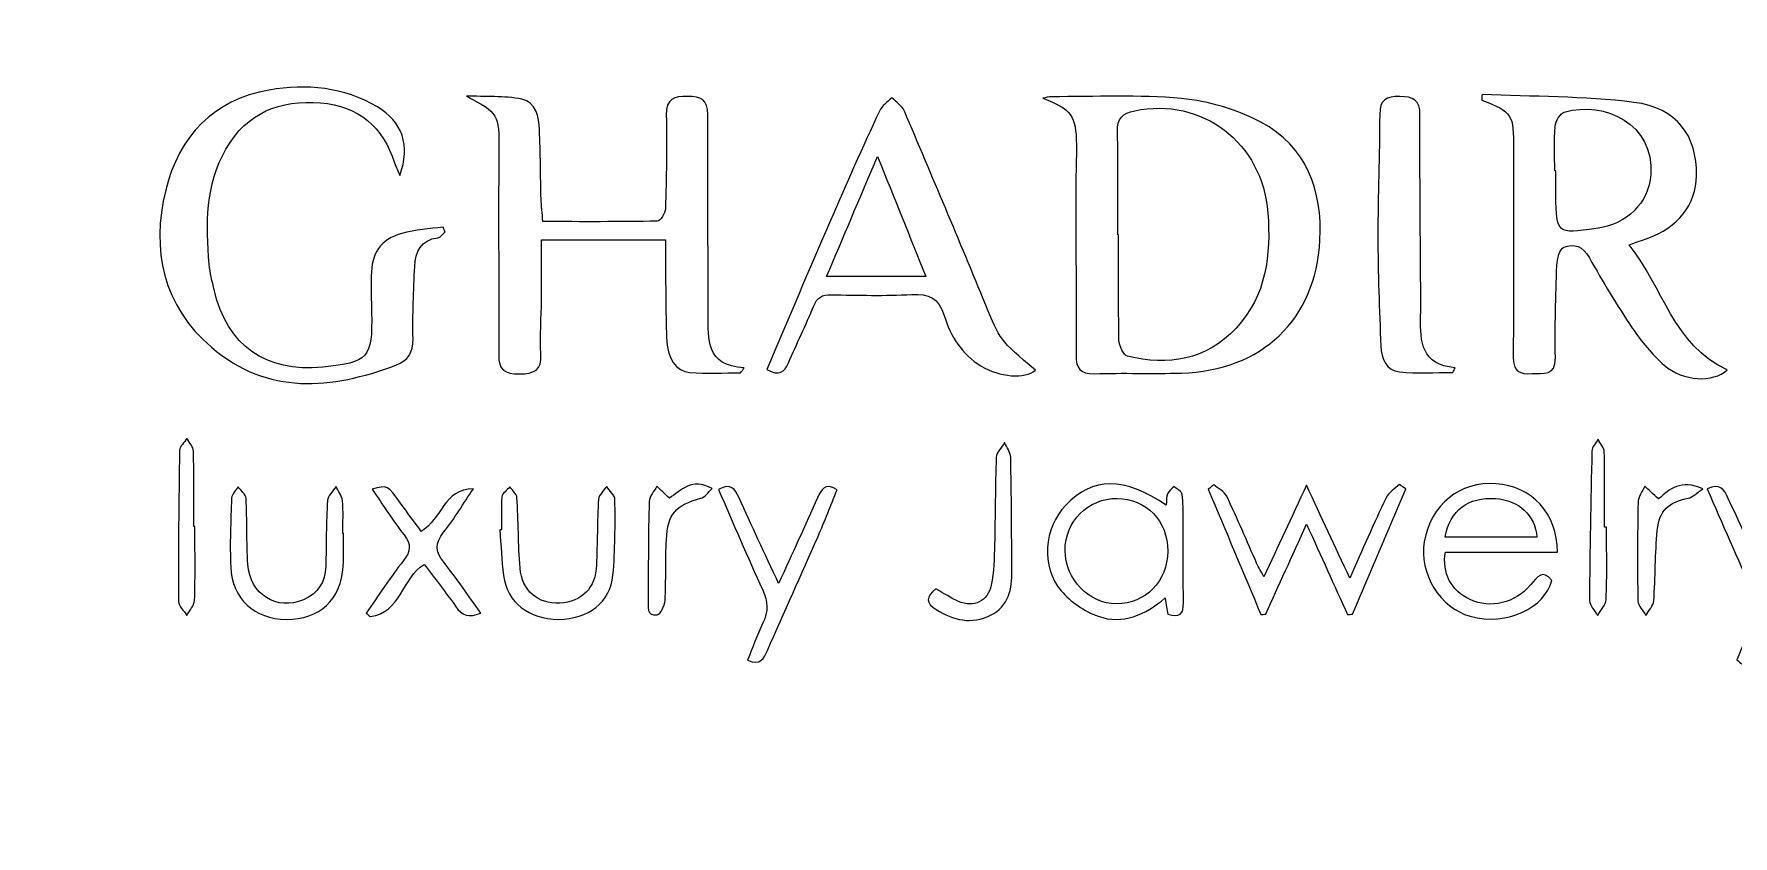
# Model space of a CAD drawing. Header units: millimetres. Extents: x -576 to 618, y 160 to 343.
# Drawn here: x 388.62 to 406.17, y 234.2 to 242.49 of the extents above; entities that cross this region are included whole.
import ezdxf

# ---------------------------------------------------------------- set-up
doc = ezdxf.new("R2010")
doc.units = ezdxf.units.MM
doc.header["$MEASUREMENT"] = 0
doc.layers.add('Layer 1', color=7, linetype='Continuous')

msp = doc.modelspace()

# ---------------------------------------------------------------- linework, layer by layer
at = {"layer": 'Layer 1', "color": 250, "lineweight": 18}
msp.add_open_spline([(381.7217, 263.5001), (381.7217, 263.5001), (415.5517, 263.5001), (415.5517, 263.5001), (417.1957, 263.5001), (418.5367, 262.1591), (418.5367, 260.5151), (418.5367, 260.5151), (418.5367, 226.6851), (418.5367, 226.6851), (418.5367, 225.0411), (417.1957, 223.7001), (415.5517, 223.7001), (415.5517, 223.7001), (381.7217, 223.7001), (381.7217, 223.7001), (380.0777, 223.7001), (378.7367, 225.0411), (378.7367, 226.6851), (378.7367, 226.6851), (378.7367, 260.5151), (378.7367, 260.5151), (378.7367, 262.1591), (380.0777, 263.5001), (381.7217, 263.5001)], degree=3, knots=[0, 0, 0, 0, 0.125, 0.125, 0.125, 0.25, 0.25, 0.25, 0.375, 0.375, 0.375, 0.5, 0.5, 0.5, 0.625, 0.625, 0.625, 0.75, 0.75, 0.75, 0.875, 0.875, 0.875, 1, 1, 1, 1], dxfattribs=at)
at = {"layer": 'Layer 1', "color": 230}
for points, knots in [([(392.398, 241.0265), (392.3802, 241.07), (392.3593, 241.1121), (392.3449, 241.1566), (392.2239, 241.5286), (391.9755, 241.7452), (391.5805, 241.7773), (391.1618, 241.8116), (390.8192, 241.6771), (390.6039, 241.3002), (390.3911, 240.9283), (390.3954, 240.5196), (390.4305, 240.1099), (390.4383, 240.0203), (390.4613, 239.9317), (390.4822, 239.844), (390.6174, 239.2684), (391.0126, 238.9875), (391.6026, 239.0465), (392.0778, 239.0946), (392.1172, 239.1389), (392.1072, 239.6122), (392.1047, 239.7367), (392.1028, 239.8616), (392.1044, 239.986), (392.1066, 240.2269), (392.1958, 240.3642), (392.4211, 240.4287), (392.558, 240.4678), (392.7044, 240.4733), (392.8463, 240.4939), (392.8529, 240.4768), (392.8594, 240.4602), (392.866, 240.4431), (392.842, 240.4222), (392.8195, 240.3851), (392.7933, 240.3826), (392.6111, 240.3632), (392.5606, 240.2366), (392.553, 240.0852), (392.5406, 239.8365), (392.53, 239.5869), (392.5353, 239.3376), (392.5381, 239.1966), (392.486, 239.1158), (392.358, 239.0674), (391.6912, 238.8141), (391.0332, 238.7564), (390.4526, 239.2524), (389.9524, 239.6802), (389.8298, 240.2547), (389.9812, 240.8756), (390.1172, 241.4321), (390.4716, 241.8081), (391.051, 241.909), (391.4355, 241.976), (391.8198, 241.9408), (392.1689, 241.7352), (392.4223, 241.5853), (392.5153, 241.338), (392.398, 241.0265)], [0, 0, 0, 0, 0.05, 0.05, 0.05, 0.1, 0.1, 0.1, 0.15, 0.15, 0.15, 0.2, 0.2, 0.2, 0.25, 0.25, 0.25, 0.3, 0.3, 0.3, 0.35, 0.35, 0.35, 0.4, 0.4, 0.4, 0.45, 0.45, 0.45, 0.5, 0.5, 0.5, 0.55, 0.55, 0.55, 0.6, 0.6, 0.6, 0.65, 0.65, 0.65, 0.7, 0.7, 0.7, 0.75, 0.75, 0.75, 0.8, 0.8, 0.8, 0.85, 0.85, 0.85, 0.9, 0.9, 0.9, 0.95, 0.95, 0.95, 1, 1, 1, 1]), ([(395.9177, 238.9875), (395.7436, 238.9875), (395.5686, 238.976), (395.396, 238.9913), (395.2466, 239.0043), (395.1627, 239.1345), (395.1542, 239.3517), (395.1436, 239.6234), (395.1455, 239.8958), (395.1427, 240.1682), (395.1421, 240.229), (395.1427, 240.2899), (395.1427, 240.3601), (395.1427, 240.3601), (393.8625, 240.3601), (393.8625, 240.3601), (393.8625, 240.1494), (393.8638, 239.9466), (393.8622, 239.7442), (393.8606, 239.557), (393.8457, 239.3694), (393.8563, 239.1828), (393.8659, 239.0088), (393.7861, 238.9776), (393.6335, 238.9766), (393.4831, 238.9753), (393.4185, 239.0159), (393.4204, 239.176), (393.4254, 239.6746), (393.4191, 240.1738), (393.4185, 240.6727), (393.4185, 240.8771), (393.4229, 241.0811), (393.4232, 241.2852), (393.4238, 241.6611), (393.4176, 241.6702), (393.0865, 241.8478), (393.2784, 241.839), (393.4746, 241.8518), (393.6609, 241.8147), (393.8073, 241.7853), (393.8354, 241.6312), (393.8413, 241.4977), (393.8519, 241.2596), (393.8516, 241.0215), (393.8581, 240.7835), (393.8603, 240.7108), (393.8697, 240.639), (393.8769, 240.5497), (394.2787, 240.5497), (394.6687, 240.547), (395.0584, 240.5554), (395.0884, 240.556), (395.1402, 240.6369), (395.1417, 240.6818), (395.1517, 241.0047), (395.1599, 241.3282), (395.1515, 241.6509), (395.1468, 241.8243), (395.2338, 241.8437), (395.3717, 241.8437), (395.5087, 241.8437), (395.581, 241.811), (395.5801, 241.6533), (395.5767, 240.9673), (395.5839, 240.2811), (395.5842, 239.5947), (395.5842, 239.3342), (395.5567, 239.0621), (395.9561, 239.0384), (395.9433, 239.0212), (395.9306, 239.0047), (395.9177, 238.9875)], [0, 0, 0, 0, 0.0416667, 0.0416667, 0.0416667, 0.0833333, 0.0833333, 0.0833333, 0.125, 0.125, 0.125, 0.1666667, 0.1666667, 0.1666667, 0.2083333, 0.2083333, 0.2083333, 0.25, 0.25, 0.25, 0.2916667, 0.2916667, 0.2916667, 0.3333333, 0.3333333, 0.3333333, 0.375, 0.375, 0.375, 0.4166667, 0.4166667, 0.4166667, 0.4583333, 0.4583333, 0.4583333, 0.5, 0.5, 0.5, 0.5416667, 0.5416667, 0.5416667, 0.5833333, 0.5833333, 0.5833333, 0.625, 0.625, 0.625, 0.6666667, 0.6666667, 0.6666667, 0.7083333, 0.7083333, 0.7083333, 0.75, 0.75, 0.75, 0.7916667, 0.7916667, 0.7916667, 0.8333333, 0.8333333, 0.8333333, 0.875, 0.875, 0.875, 0.9166667, 0.9166667, 0.9166667, 0.9583333, 0.9583333, 0.9583333, 1, 1, 1, 1]), ([(396.1905, 239.0221), (396.4117, 239.5426), (396.626, 240.053), (396.8457, 240.561), (397.0098, 240.9401), (397.179, 241.3173), (397.352, 241.6924), (397.3771, 241.7467), (397.4363, 241.785), (397.4797, 241.8306), (397.524, 241.7844), (397.5864, 241.746), (397.6101, 241.6908), (397.894, 241.0247), (398.1755, 240.3575), (398.4507, 239.6877), (398.5976, 239.3304), (398.5917, 239.328), (398.9636, 239.0147), (398.8529, 238.9208), (398.5923, 238.9429), (398.4039, 239.0574), (398.203, 239.1791), (398.0862, 239.3666), (398.021, 239.5804), (397.9661, 239.761), (397.8632, 239.8063), (397.6859, 239.7965), (397.4092, 239.7816), (397.1308, 239.7894), (396.8532, 239.7944), (396.7611, 239.7959), (396.7099, 239.766), (396.6741, 239.6789), (396.592, 239.4802), (396.4984, 239.2864), (396.4123, 239.0895), (396.3721, 238.9975), (396.319, 238.9492), (396.1905, 239.0221)], [0, 0, 0, 0, 0.0769231, 0.0769231, 0.0769231, 0.1538462, 0.1538462, 0.1538462, 0.2307692, 0.2307692, 0.2307692, 0.3076923, 0.3076923, 0.3076923, 0.3846154, 0.3846154, 0.3846154, 0.4615385, 0.4615385, 0.4615385, 0.5384615, 0.5384615, 0.5384615, 0.6153846, 0.6153846, 0.6153846, 0.6923077, 0.6923077, 0.6923077, 0.7692308, 0.7692308, 0.7692308, 0.8461538, 0.8461538, 0.8461538, 0.9230769, 0.9230769, 0.9230769, 1, 1, 1, 1]), ([(399.0398, 241.8248), (399.0707, 241.8304), (399.1013, 241.841), (399.1318, 241.8407), (399.5793, 241.8386), (400.0292, 241.8635), (400.4725, 241.8217), (400.7521, 241.7951), (401.0442, 241.7097), (401.2916, 241.5774), (401.7652, 241.325), (401.9293, 240.8704), (401.9022, 240.3583), (401.8582, 239.5337), (401.3, 239.0076), (400.4709, 238.9852), (400.1715, 238.9768), (399.871, 238.9876), (399.5711, 238.9786), (399.4277, 238.9745), (399.3833, 239.0348), (399.3836, 239.1686), (399.3852, 239.7518), (399.3808, 240.3349), (399.3799, 240.9178), (399.3799, 241.0594), (399.3893, 241.2008), (399.3873, 241.3424), (399.3833, 241.6466), (399.3312, 241.7134), (399.0398, 241.8248)], [0, 0, 0, 0, 0.1, 0.1, 0.1, 0.2, 0.2, 0.2, 0.3, 0.3, 0.3, 0.4, 0.4, 0.4, 0.5, 0.5, 0.5, 0.6, 0.6, 0.6, 0.7, 0.7, 0.7, 0.8, 0.8, 0.8, 0.9, 0.9, 0.9, 1, 1, 1, 1]), ([(399.8142, 240.4117), (399.8142, 240.4117), (399.8227, 240.4117), (399.8227, 240.4117), (399.8227, 240.0494), (399.8188, 239.6869), (399.8267, 239.3246), (399.8282, 239.2663), (399.8723, 239.168), (399.9131, 239.158), (400.3362, 239.0569), (400.7262, 239.1181), (401.0358, 239.4498), (401.3509, 239.787), (401.3958, 240.2073), (401.3642, 240.6407), (401.3115, 241.3646), (400.68, 241.8413), (399.9887, 241.695), (399.8607, 241.6681), (399.8082, 241.6176), (399.8114, 241.4819), (399.8202, 241.1252), (399.8142, 240.7686), (399.8142, 240.4117)], [0, 0, 0, 0, 0.125, 0.125, 0.125, 0.25, 0.25, 0.25, 0.375, 0.375, 0.375, 0.5, 0.5, 0.5, 0.625, 0.625, 0.625, 0.75, 0.75, 0.75, 0.875, 0.875, 0.875, 1, 1, 1, 1]), ([(403.2741, 238.9924), (403.0909, 238.9924), (402.9056, 238.9777), (402.7243, 238.9974), (402.5873, 239.012), (402.5355, 239.1353), (402.5306, 239.2616), (402.5162, 239.6408), (402.5015, 240.0199), (402.5006, 240.3989), (402.5, 240.8183), (402.5187, 241.237), (402.519, 241.6564), (402.5193, 241.8124), (402.5902, 241.8457), (402.7281, 241.8432), (402.8651, 241.8408), (402.9359, 241.8071), (402.9353, 241.651), (402.9324, 241.0165), (402.9402, 240.3821), (402.9433, 239.7475), (402.9437, 239.6854), (402.9424, 239.623), (402.9418, 239.5606), (402.939, 239.311), (402.9465, 239.0679), (403.2997, 239.0402), (403.2913, 239.0245), (403.2825, 239.0086), (403.2741, 238.9924)], [0, 0, 0, 0, 0.1, 0.1, 0.1, 0.2, 0.2, 0.2, 0.3, 0.3, 0.3, 0.4, 0.4, 0.4, 0.5, 0.5, 0.5, 0.6, 0.6, 0.6, 0.7, 0.7, 0.7, 0.8, 0.8, 0.8, 0.9, 0.9, 0.9, 1, 1, 1, 1]), ([(403.5761, 241.8631), (404.0994, 241.8394), (404.6267, 241.8482), (405.1446, 241.7823), (405.5921, 241.7253), (405.797, 241.4382), (405.7908, 241.0248), (405.7864, 240.7249), (405.6026, 240.4906), (405.2815, 240.3758), (405.2301, 240.3574), (405.178, 240.3402), (405.0953, 240.3115), (405.446, 239.8719), (405.5505, 239.2744), (406.109, 239.0173), (405.9587, 238.8831), (405.6557, 238.8965), (405.4582, 239.0672), (405.3315, 239.1761), (405.222, 239.3115), (405.1281, 239.4506), (404.9699, 239.685), (404.8216, 239.9271), (404.6862, 240.1754), (404.6198, 240.2971), (404.525, 240.3255), (404.4219, 240.2865), (404.3786, 240.27), (404.3512, 240.163), (404.3486, 240.0956), (404.3368, 239.7789), (404.3284, 239.4613), (404.3337, 239.1445), (404.3374, 238.9486), (404.2098, 238.9873), (404.0947, 238.9789), (403.9655, 238.9699), (403.8962, 239.0005), (403.8978, 239.1521), (403.9037, 239.8656), (403.8999, 240.5795), (403.9015, 241.2931), (403.9025, 241.6616), (403.8925, 241.6797), (403.5727, 241.8057), (403.5739, 241.8248), (403.5748, 241.8441), (403.5761, 241.8631)], [0, 0, 0, 0, 0.0625, 0.0625, 0.0625, 0.125, 0.125, 0.125, 0.1875, 0.1875, 0.1875, 0.25, 0.25, 0.25, 0.3125, 0.3125, 0.3125, 0.375, 0.375, 0.375, 0.4375, 0.4375, 0.4375, 0.5, 0.5, 0.5, 0.5625, 0.5625, 0.5625, 0.625, 0.625, 0.625, 0.6875, 0.6875, 0.6875, 0.75, 0.75, 0.75, 0.8125, 0.8125, 0.8125, 0.875, 0.875, 0.875, 0.9375, 0.9375, 0.9375, 1, 1, 1, 1]), ([(404.3271, 241.0759), (404.3271, 241.0759), (404.3377, 241.0759), (404.3377, 241.0759), (404.3377, 240.9913), (404.3365, 240.9065), (404.338, 240.822), (404.3453, 240.4229), (404.3455, 240.4229), (404.7542, 240.4775), (405.0732, 240.5202), (405.2968, 240.7433), (405.3187, 241.0363), (405.3568, 241.5546), (404.8475, 241.8026), (404.4254, 241.6816), (404.3821, 241.6691), (404.3361, 241.5867), (404.3318, 241.5331), (404.319, 241.3814), (404.3271, 241.2282), (404.3271, 241.0759)], [0, 0, 0, 0, 0.1428571, 0.1428571, 0.1428571, 0.2857143, 0.2857143, 0.2857143, 0.4285714, 0.4285714, 0.4285714, 0.5714286, 0.5714286, 0.5714286, 0.7142857, 0.7142857, 0.7142857, 0.8571429, 0.8571429, 0.8571429, 1, 1, 1, 1]), ([(397.3324, 241.2237), (397.1455, 240.7825), (396.9786, 240.3879), (396.8073, 239.9828), (396.8073, 239.9828), (397.8313, 239.9828), (397.8313, 239.9828), (397.6663, 240.3931), (397.5093, 240.7838), (397.3324, 241.2237)], [0, 0, 0, 0, 0.3333333, 0.3333333, 0.3333333, 0.6666667, 0.6666667, 0.6666667, 1, 1, 1, 1]), ([(390.2829, 237.3994), (390.2829, 237.1452), (390.2876, 236.8905), (390.2791, 236.6365), (390.2773, 236.5835), (390.2277, 236.5321), (390.1999, 236.4799), (390.1696, 236.5286), (390.1138, 236.5773), (390.1135, 236.6263), (390.111, 237.146), (390.1153, 237.6662), (390.1247, 238.186), (390.1253, 238.2278), (390.1743, 238.269), (390.2011, 238.3101), (390.2242, 238.2665), (390.2664, 238.2235), (390.2676, 238.1794), (390.2738, 237.9196), (390.2705, 237.6593), (390.2705, 237.3994), (390.2705, 237.3994), (390.2829, 237.3994), (390.2829, 237.3994)], [0, 0, 0, 0, 0.125, 0.125, 0.125, 0.25, 0.25, 0.25, 0.375, 0.375, 0.375, 0.5, 0.5, 0.5, 0.625, 0.625, 0.625, 0.75, 0.75, 0.75, 0.875, 0.875, 0.875, 1, 1, 1, 1]), ([(404.8622, 237.3915), (404.8622, 237.1425), (404.8678, 236.8932), (404.8581, 236.6446), (404.8559, 236.5884), (404.801, 236.5344), (404.7705, 236.4792), (404.7411, 236.531), (404.6866, 236.5827), (404.6866, 236.6342), (404.6884, 237.1494), (404.6984, 237.6645), (404.7109, 238.179), (404.7121, 238.2202), (404.7517, 238.2604), (404.7739, 238.301), (404.7963, 238.258), (404.8372, 238.2159), (404.8382, 238.1724), (404.8441, 237.9122), (404.8413, 237.6517), (404.8413, 237.3915), (404.8413, 237.3915), (404.8622, 237.3915), (404.8622, 237.3915)], [0, 0, 0, 0, 0.125, 0.125, 0.125, 0.25, 0.25, 0.25, 0.375, 0.375, 0.375, 0.5, 0.5, 0.5, 0.625, 0.625, 0.625, 0.75, 0.75, 0.75, 0.875, 0.875, 0.875, 1, 1, 1, 1]), ([(397.9364, 236.7547), (398.0209, 236.7075), (398.0917, 236.6595), (398.1688, 236.6264), (398.3261, 236.5588), (398.4727, 236.6258), (398.5073, 236.7943), (398.5354, 236.9309), (398.5376, 237.0739), (398.5414, 237.2149), (398.5495, 237.5144), (398.5473, 237.8142), (398.5595, 238.1138), (398.5616, 238.1656), (398.6153, 238.2159), (398.6453, 238.2664), (398.6671, 238.2161), (398.7067, 238.1659), (398.708, 238.1154), (398.7164, 237.725), (398.717, 237.3347), (398.7213, 236.944), (398.7236, 236.7534), (398.6876, 236.5768), (398.5008, 236.4826), (398.3051, 236.3844), (398.1167, 236.4308), (397.9379, 236.5413), (397.8319, 236.6071), (397.8281, 236.6742), (397.9364, 236.7547)], [0, 0, 0, 0, 0.1, 0.1, 0.1, 0.2, 0.2, 0.2, 0.3, 0.3, 0.3, 0.4, 0.4, 0.4, 0.5, 0.5, 0.5, 0.6, 0.6, 0.6, 0.7, 0.7, 0.7, 0.8, 0.8, 0.8, 0.9, 0.9, 0.9, 1, 1, 1, 1]), ([(391.8159, 237.3272), (391.8159, 237.2142), (391.8218, 237.1004), (391.8149, 236.9881), (391.794, 236.6458), (391.5675, 236.4361), (391.2296, 236.4398), (390.896, 236.4439), (390.6667, 236.6508), (390.6526, 236.9815), (390.6424, 237.2183), (390.6526, 237.4564), (390.662, 237.6939), (390.6636, 237.7338), (390.7051, 237.7721), (390.7285, 237.8111), (390.7572, 237.7705), (390.8084, 237.7313), (390.8105, 237.6892), (390.8231, 237.4636), (390.8146, 237.2364), (390.8296, 237.0108), (390.8505, 236.6973), (391.1291, 236.5235), (391.4043, 236.6433), (391.5541, 236.7085), (391.6305, 236.8261), (391.6343, 236.9883), (391.6402, 237.2149), (391.638, 237.4411), (391.6521, 237.667), (391.6549, 237.7176), (391.7098, 237.765), (391.741, 237.8142), (391.764, 237.7646), (391.8028, 237.717), (391.8071, 237.6661), (391.8175, 237.554), (391.8102, 237.4402), (391.8102, 237.3272), (391.8102, 237.3272), (391.8159, 237.3272), (391.8159, 237.3272)], [0, 0, 0, 0, 0.0714286, 0.0714286, 0.0714286, 0.1428571, 0.1428571, 0.1428571, 0.2142857, 0.2142857, 0.2142857, 0.2857143, 0.2857143, 0.2857143, 0.3571429, 0.3571429, 0.3571429, 0.4285714, 0.4285714, 0.4285714, 0.5, 0.5, 0.5, 0.5714286, 0.5714286, 0.5714286, 0.6428571, 0.6428571, 0.6428571, 0.7142857, 0.7142857, 0.7142857, 0.7857143, 0.7857143, 0.7857143, 0.8571429, 0.8571429, 0.8571429, 0.9285714, 0.9285714, 0.9285714, 1, 1, 1, 1]), ([(393.2351, 236.5048), (393.1138, 236.4524), (393.0401, 236.4817), (392.9749, 236.575), (392.8716, 236.7229), (392.7593, 236.8646), (392.651, 237.0087), (392.4233, 236.8696), (392.4068, 236.5058), (392.0945, 236.4693), (392.08, 236.4814), (392.0657, 236.4936), (392.0517, 236.5054), (392.1793, 236.6868), (392.3004, 236.8733), (392.437, 237.0471), (392.5122, 237.1432), (392.5187, 237.2143), (392.4429, 237.3123), (392.3265, 237.463), (392.2236, 237.6246), (392.1122, 237.7853), (392.272, 237.8284), (392.2716, 237.828), (392.4058, 237.6415), (392.4773, 237.5417), (392.5512, 237.4437), (392.6204, 237.3497), (392.8352, 237.4745), (392.8501, 237.7882), (393.1593, 237.79), (393.0576, 237.6393), (392.9631, 237.4827), (392.8514, 237.3397), (392.764, 237.2278), (392.7628, 237.1416), (392.853, 237.0303), (392.9871, 236.8643), (393.105, 236.6855), (393.2351, 236.5048)], [0, 0, 0, 0, 0.0769231, 0.0769231, 0.0769231, 0.1538462, 0.1538462, 0.1538462, 0.2307692, 0.2307692, 0.2307692, 0.3076923, 0.3076923, 0.3076923, 0.3846154, 0.3846154, 0.3846154, 0.4615385, 0.4615385, 0.4615385, 0.5384615, 0.5384615, 0.5384615, 0.6153846, 0.6153846, 0.6153846, 0.6923077, 0.6923077, 0.6923077, 0.7692308, 0.7692308, 0.7692308, 0.8461538, 0.8461538, 0.8461538, 0.9230769, 0.9230769, 0.9230769, 1, 1, 1, 1]), ([(393.4498, 237.3662), (393.4498, 237.4795), (393.443, 237.5937), (393.4539, 237.706), (393.4573, 237.7428), (393.5078, 237.7752), (393.5366, 237.8096), (393.5618, 237.7734), (393.6068, 237.7382), (393.6093, 237.7004), (393.6242, 237.4576), (393.6215, 237.2133), (393.6411, 236.9706), (393.6601, 236.7357), (393.8267, 236.5971), (394.0504, 236.6087), (394.2801, 236.6202), (394.4208, 236.7628), (394.4305, 237.0014), (394.4392, 237.228), (394.4376, 237.4548), (394.4517, 237.681), (394.4545, 237.7272), (394.5069, 237.7703), (394.5362, 237.8146), (394.5659, 237.7687), (394.6208, 237.7225), (394.6211, 237.6761), (394.6226, 237.4162), (394.6245, 237.1547), (394.6005, 236.8964), (394.5743, 236.6158), (394.3428, 236.4402), (394.0386, 236.4405), (393.7303, 236.4408), (393.5091, 236.6121), (393.4704, 236.8923), (393.4492, 237.0486), (393.4445, 237.2074), (393.4326, 237.3653), (393.4383, 237.3656), (393.4439, 237.3659), (393.4498, 237.3662)], [0, 0, 0, 0, 0.0714286, 0.0714286, 0.0714286, 0.1428571, 0.1428571, 0.1428571, 0.2142857, 0.2142857, 0.2142857, 0.2857143, 0.2857143, 0.2857143, 0.3571429, 0.3571429, 0.3571429, 0.4285714, 0.4285714, 0.4285714, 0.5, 0.5, 0.5, 0.5714286, 0.5714286, 0.5714286, 0.6428571, 0.6428571, 0.6428571, 0.7142857, 0.7142857, 0.7142857, 0.7857143, 0.7857143, 0.7857143, 0.8571429, 0.8571429, 0.8571429, 0.9285714, 0.9285714, 0.9285714, 1, 1, 1, 1]), ([(395.1844, 237.6925), (395.3015, 237.7736), (395.4154, 237.9078), (395.6235, 237.7912), (395.5798, 237.7522), (395.5492, 237.7025), (395.5083, 237.6917), (395.2503, 237.6223), (395.1658, 237.5316), (395.1523, 237.2623), (395.1417, 237.0535), (395.1501, 236.8439), (395.1383, 236.6352), (395.1352, 236.5824), (395.0925, 236.4931), (395.0574, 236.4882), (394.9395, 236.4701), (394.9655, 236.5746), (394.9655, 236.6408), (394.9648, 236.9802), (394.9651, 237.3194), (394.9745, 237.6582), (394.9761, 237.7113), (395.0257, 237.7628), (395.0531, 237.8149), (395.0927, 237.7781), (395.1321, 237.7413), (395.1844, 237.6925)], [0, 0, 0, 0, 0.1111111, 0.1111111, 0.1111111, 0.2222222, 0.2222222, 0.2222222, 0.3333333, 0.3333333, 0.3333333, 0.4444444, 0.4444444, 0.4444444, 0.5555556, 0.5555556, 0.5555556, 0.6666667, 0.6666667, 0.6666667, 0.7777778, 0.7777778, 0.7777778, 0.8888889, 0.8888889, 0.8888889, 1, 1, 1, 1]), ([(396.9153, 237.78), (396.8498, 237.6187), (396.7877, 237.4567), (396.7181, 237.2976), (396.5455, 236.9042), (396.3702, 236.512), (396.1948, 236.1198), (396.1605, 236.0431), (396.1281, 235.956), (395.9892, 236.0184), (396.0426, 236.1482), (396.09, 236.2786), (396.1499, 236.4037), (396.2058, 236.5201), (396.202, 236.6231), (396.1474, 236.7419), (395.9892, 237.0846), (395.8432, 237.4328), (395.6904, 237.7835), (395.8176, 237.8558), (395.8617, 237.785), (395.9022, 237.6961), (396.0329, 237.4097), (396.1658, 237.1242), (396.3116, 236.8091), (396.4544, 237.1242), (396.5839, 237.4106), (396.7144, 237.6964), (396.7503, 237.7744), (396.7849, 237.8596), (396.9153, 237.78)], [0, 0, 0, 0, 0.1, 0.1, 0.1, 0.2, 0.2, 0.2, 0.3, 0.3, 0.3, 0.4, 0.4, 0.4, 0.5, 0.5, 0.5, 0.6, 0.6, 0.6, 0.7, 0.7, 0.7, 0.8, 0.8, 0.8, 0.9, 0.9, 0.9, 1, 1, 1, 1]), ([(400.3155, 237.6208), (400.3202, 237.672), (400.3158, 237.7088), (400.3286, 237.7372), (400.342, 237.7668), (400.3722, 237.7884), (400.3957, 237.8137), (400.4241, 237.7866), (400.4731, 237.7619), (400.478, 237.7307), (400.4915, 237.6473), (400.4874, 237.5616), (400.488, 237.4764), (400.4896, 237.1881), (400.489, 236.8995), (400.4927, 236.6109), (400.4939, 236.4979), (400.4527, 236.452), (400.3301, 236.4948), (400.323, 236.5404), (400.3155, 236.5894), (400.3042, 236.6621), (400.0959, 236.4845), (399.8649, 236.3819), (399.611, 236.4726), (399.4696, 236.5232), (399.3274, 236.6199), (399.2297, 236.7342), (399.0166, 236.9837), (399.0515, 237.3843), (399.278, 237.6205), (399.5573, 237.9126), (399.8786, 237.9169), (400.3155, 237.6208)], [0, 0, 0, 0, 0.0909091, 0.0909091, 0.0909091, 0.1818182, 0.1818182, 0.1818182, 0.2727273, 0.2727273, 0.2727273, 0.3636364, 0.3636364, 0.3636364, 0.4545455, 0.4545455, 0.4545455, 0.5454545, 0.5454545, 0.5454545, 0.6363636, 0.6363636, 0.6363636, 0.7272727, 0.7272727, 0.7272727, 0.8181818, 0.8181818, 0.8181818, 0.9090909, 0.9090909, 0.9090909, 1, 1, 1, 1]), ([(401.7643, 237.4238), (401.6117, 237.0875), (401.4766, 236.7908), (401.3418, 236.494), (401.3256, 236.4924), (401.309, 236.4912), (401.2925, 236.49), (401.1116, 236.9218), (400.9302, 237.3533), (400.749, 237.7851), (400.768, 237.8004), (400.7864, 237.816), (400.8052, 237.8317), (400.8507, 237.7927), (400.9153, 237.7627), (400.939, 237.7131), (401.0491, 237.4831), (401.1475, 237.2482), (401.2507, 237.0151), (401.2685, 236.9754), (401.2909, 236.938), (401.3225, 236.8784), (401.4694, 237.1945), (401.6068, 237.4903), (401.7634, 237.8266), (401.9191, 237.4925), (402.0576, 237.1945), (402.2099, 236.8675), (402.3424, 237.1633), (402.4585, 237.4322), (402.5846, 237.6965), (402.611, 237.7521), (402.6757, 237.7889), (402.7225, 237.8344), (402.7446, 237.8191), (402.7664, 237.8035), (402.788, 237.788), (402.6045, 237.3561), (402.4208, 236.9243), (402.2373, 236.4931), (402.2205, 236.4922), (402.2033, 236.4912), (402.1868, 236.4906), (402.051, 236.7901), (401.9153, 237.0896), (401.7643, 237.4238)], [0, 0, 0, 0, 0.0666667, 0.0666667, 0.0666667, 0.1333333, 0.1333333, 0.1333333, 0.2, 0.2, 0.2, 0.2666667, 0.2666667, 0.2666667, 0.3333333, 0.3333333, 0.3333333, 0.4, 0.4, 0.4, 0.4666667, 0.4666667, 0.4666667, 0.5333333, 0.5333333, 0.5333333, 0.6, 0.6, 0.6, 0.6666667, 0.6666667, 0.6666667, 0.7333333, 0.7333333, 0.7333333, 0.8, 0.8, 0.8, 0.8666667, 0.8666667, 0.8666667, 0.9333333, 0.9333333, 0.9333333, 1, 1, 1, 1]), ([(404.3568, 237.1359), (404.3568, 237.1359), (403.1971, 237.1359), (403.1971, 237.1359), (403.1599, 236.9187), (403.2589, 236.7362), (403.4529, 236.6448), (403.6607, 236.5465), (403.9175, 236.6071), (404.0804, 236.7989), (404.1449, 236.875), (404.1974, 236.9646), (404.2966, 236.8414), (404.2223, 236.5643), (403.8479, 236.3668), (403.4529, 236.4729), (403.1452, 236.5556), (402.9222, 236.9187), (402.9799, 237.2423), (403.0488, 237.6274), (403.3459, 237.8682), (403.72, 237.8417), (404.0913, 237.8155), (404.3518, 237.5368), (404.3568, 237.1359)], [0, 0, 0, 0, 0.125, 0.125, 0.125, 0.25, 0.25, 0.25, 0.375, 0.375, 0.375, 0.5, 0.5, 0.5, 0.625, 0.625, 0.625, 0.75, 0.75, 0.75, 0.875, 0.875, 0.875, 1, 1, 1, 1]), ([(405.4003, 237.6847), (405.511, 237.7866), (405.6324, 237.8896), (405.8552, 237.7895), (405.7894, 237.7452), (405.751, 237.7012), (405.7054, 237.6921), (405.5055, 237.6522), (405.4069, 237.5692), (405.3862, 237.3598), (405.3628, 237.119), (405.3672, 236.8753), (405.3491, 236.6334), (405.345, 236.5811), (405.297, 236.5317), (405.2692, 236.4809), (405.2399, 236.5311), (405.1863, 236.5807), (405.1857, 236.6316), (405.1791, 236.9704), (405.1806, 237.3096), (405.1878, 237.6484), (405.189, 237.7046), (405.2327, 237.7598), (405.2568, 237.8154), (405.3001, 237.776), (405.3429, 237.7368), (405.4003, 237.6847)], [0, 0, 0, 0, 0.1111111, 0.1111111, 0.1111111, 0.2222222, 0.2222222, 0.2222222, 0.3333333, 0.3333333, 0.3333333, 0.4444444, 0.4444444, 0.4444444, 0.5555556, 0.5555556, 0.5555556, 0.6666667, 0.6666667, 0.6666667, 0.7777778, 0.7777778, 0.7777778, 0.8888889, 0.8888889, 0.8888889, 1, 1, 1, 1]), ([(405.9021, 237.7885), (406.0378, 237.8525), (406.0788, 237.7758), (406.1158, 237.6962), (406.2275, 237.4553), (406.3377, 237.2132), (406.4494, 236.972), (406.47, 236.9271), (406.494, 236.884), (406.5296, 236.8141), (406.6709, 237.1264), (406.7976, 237.4154), (406.9343, 237.6993), (406.9614, 237.7552), (407.0275, 237.7923), (407.0759, 237.8379), (407.0912, 237.826), (407.1061, 237.8138), (407.1218, 237.8019), (407.1114, 237.7611), (407.1071, 237.7174), (407.0906, 237.6796), (406.86, 237.1514), (406.6298, 236.6232), (406.3933, 236.0977), (406.3708, 236.0481), (406.3053, 236.0178), (406.2597, 235.9786), (406.2432, 235.9926), (406.2263, 236.0066), (406.2091, 236.0207), (406.2634, 236.1539), (406.3124, 236.2893), (406.3739, 236.4191), (406.4238, 236.5249), (406.4213, 236.6163), (406.3717, 236.7243), (406.2107, 237.0722), (406.0613, 237.4254), (405.9021, 237.7885)], [0, 0, 0, 0, 0.0769231, 0.0769231, 0.0769231, 0.1538462, 0.1538462, 0.1538462, 0.2307692, 0.2307692, 0.2307692, 0.3076923, 0.3076923, 0.3076923, 0.3846154, 0.3846154, 0.3846154, 0.4615385, 0.4615385, 0.4615385, 0.5384615, 0.5384615, 0.5384615, 0.6153846, 0.6153846, 0.6153846, 0.6923077, 0.6923077, 0.6923077, 0.7692308, 0.7692308, 0.7692308, 0.8461538, 0.8461538, 0.8461538, 0.9230769, 0.9230769, 0.9230769, 1, 1, 1, 1]), ([(399.8066, 237.6898), (399.5071, 237.6917), (399.2696, 237.4539), (399.2696, 237.1519), (399.27, 236.858), (399.5186, 236.6003), (399.8012, 236.6009), (400.1018, 236.6015), (400.3277, 236.8339), (400.3301, 237.1453), (400.3326, 237.4549), (400.1083, 237.6879), (399.8066, 237.6898)], [0, 0, 0, 0, 0.25, 0.25, 0.25, 0.5, 0.5, 0.5, 0.75, 0.75, 0.75, 1, 1, 1, 1]), ([(404.1428, 237.2907), (404.1265, 237.5143), (403.9543, 237.6741), (403.7166, 237.6887), (403.4305, 237.7069), (403.2463, 237.5686), (403.1955, 237.2907), (403.1955, 237.2907), (404.1428, 237.2907), (404.1428, 237.2907)], [0, 0, 0, 0, 0.3333333, 0.3333333, 0.3333333, 0.6666667, 0.6666667, 0.6666667, 1, 1, 1, 1])]:
    msp.add_open_spline(points, degree=3, knots=knots, dxfattribs=at)

doc.saveas('drawing.dxf')
